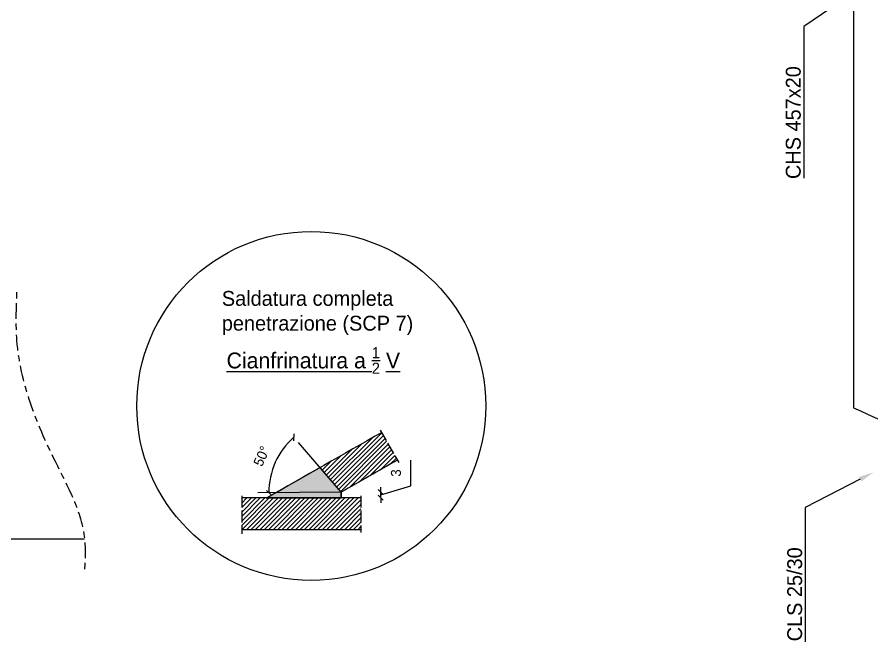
# Model space of a CAD drawing. Header units: millimetres. Extents: x -6949 to 549764, y -83146 to 127128.
# Drawn here: x 50613 to 51475, y -47317 to -46687 of the extents above; entities that cross this region are included whole.
import ezdxf
from ezdxf import colors
from ezdxf.entities.mleader import LeaderData, LeaderLine
from ezdxf.math import Vec2, Vec3

# ---------------------------------------------------------------- set-up
doc = ezdxf.new("R2010")
doc.units = ezdxf.units.MM
doc.linetypes.add('ACAD_ISO02W100', pattern=[15, 12, -3])
doc.linetypes.add('Centro', pattern=[31.75, 6.35, -4.7625, 15.875, -4.7625])
for name, color, linetype, lineweight in [('LINEA DI SEZIONE', 1, 'Centro', 9), ('S-BEAM', 5, 'Continuous', 18), ('S-COLS', 7, 'Continuous', 18), ('sezione', 1, 'ACAD_ISO02W100', 20)]:
    doc.layers.add(name, color=color, linetype=linetype, lineweight=lineweight)
doc.layers.add('quote', color=7, linetype='Continuous', lineweight=5, true_color=0x383838)
doc.styles.get("Standard").update_dxf_attribs({"font": ''})
doc.styles.get('Standard').set_extended_font_data('Bahnschrift Light')
doc.dimstyles.new('per cianfrini', dxfattribs={"dimtxt": 10, "dimasz": 5, "dimexe": 0.18, "dimexo": 0.0625, "dimgap": 10, "dimtad": 2, "dimdec": 0, "dimlfac": 0.5, "dimzin": 0, "dimdsep": 46, "dimtxsty": 'Standard', "dimblk": 'OBLIQUE', "dimcen": 0, "dimse1": 1, "dimse2": 1, "dimadec": 0, "dimazin": 0, "dimtfac": 1, "dimtdec": 0, "dimtofl": 0, "dimtmove": 1, "dimatfit": 3, "dimfxl": 1, "dimtolj": 1, "dimtzin": 0, "dimarcsym": 1})

# ---------------------------------------------------------------- blocks, each defined once
blk = doc.blocks.new('_Oblique')
at = {"color": 0, "linetype": 'ByBlock', "lineweight": -2}
blk.add_line((-0.5, -0.5), (0.5, 0.5), dxfattribs=at)
blk = doc.blocks.new('*D1915')
at = {"layer": 'Defpoints', "color": 0, "transparency": 16777216}
for p in [(50940, -47165.74), (50940, -47171.53), (50979.77, -47165.74)]:
    blk.add_point(p, dxfattribs=at)
at = {"layer": 'quote', "color": 0, "lineweight": -2, "transparency": 16777216}
for p, q in [((51010.26, -47159.49), (51010.26, -47133.63)), ((50979.77, -47168.64), (51010.26, -47159.49)), ((50979.77, -47165.74), (50979.77, -47160.74)), ((50979.77, -47171.53), (50979.77, -47165.74)), ((50979.77, -47171.53), (50979.77, -47176.53))]:
    blk.add_line(p, q, dxfattribs=at)
at = {"layer": 'quote', "color": 0, "lineweight": -2, "transparency": 16777216, "xscale": 5, "yscale": 5, "zscale": 5}
for p, rotation in [((50979.77, -47165.74), 270), ((50979.77, -47171.53), 90)]:
    blk.add_blockref('_Oblique', p, dxfattribs=dict(at, rotation=rotation))
at = {"layer": 'quote', "color": 0, "transparency": 16777216, "insert": (50995.16, -47146.56), "char_height": 10, "attachment_point": 5, "rotation": 90}
blk.add_mtext('\\A1;3', dxfattribs=at)
blk = doc.blocks.new('*D1916')
at = {"layer": 'Defpoints', "color": 0, "transparency": 16777216}
for p in [(50896.85, -47115.83), (50878.57, -47126.52), (50855.79, -47166.71), (50940, -47165.74), (50940, -47165.74)]:
    blk.add_point(p, dxfattribs=at)
at = {"layer": 'quote', "color": 0, "lineweight": -2, "transparency": 16777216}
blk.add_arc((50940, -47165.74), 72.89, 130.84073, 180.65863, dxfattribs=at)
at = {"layer": 'quote', "color": 0, "lineweight": -2, "transparency": 16777216, "xscale": 5, "yscale": 5, "zscale": 5}
for p, rotation in [((50892.34, -47110.6), 40.84072805850069), ((50867.12, -47166.58), 270.6586307601048)]:
    blk.add_blockref('_Oblique', p, dxfattribs=dict(at, rotation=rotation))
at = {"layer": 'quote', "color": 0, "transparency": 16777216, "insert": (50859.77, -47129.6), "char_height": 10, "attachment_point": 5, "rotation": 65.74968}
blk.add_mtext('\\A1;50°', dxfattribs=at)

msp = doc.modelspace()

# ---------------------------------------------------------------- hatches: boundary and pattern name
at = {"layer": 'quote', "true_color": 0xc7c8ca}
h = msp.add_hatch(dxfattribs=at)
h.set_pattern_fill('ANSI31', color=9)
h.paths.add_polyline_path([(50996.53, -47133.66), (50980.79, -47105.8, 0.001141), (50918.67, -47141.07), (50940, -47165.74, -0.00104)])
at = {"layer": 'quote'}
h = msp.add_hatch(color=0, dxfattribs=at)
h.dxf.hatch_style = 1
h.paths.add_polyline_path([(50918.67, -47141.07), (50874.33, -47166.5), (50939.93, -47165.74)])
h.paths.add_polyline_path([(50939.93, -47165.74), (50874.33, -47166.5), (50865.18, -47171.74), (50940, -47171.53)])
at = {"layer": 'quote', "true_color": 0xc7c8ca}
h = msp.add_hatch(dxfattribs=at)
h.set_pattern_fill('ANSI31', color=9)
h.set_pattern_definition([(45, (38897.7018, -635.0543), (-2.24506403, 2.24506403), [])])
h.paths.add_polyline_path([(50959.76, -47203.74), (50959.76, -47171.74), (50839.69, -47171.74), (50839.69, -47203.74)])

# ---------------------------------------------------------------- linework, layer by layer
at = {"layer": 'LINEA DI SEZIONE'}
msp.add_spline([(50612.88, -46964.31), (50612.88, -47013.11), (50651.58, -47134.64), (50681.34, -47213.11), (50681.34, -47243.91)], degree=3, dxfattribs=at)
at = {"layer": 'quote'}
for points in [[(50940, -47165.74), (50940, -47165.74), (50896.85, -47115.83)], [(50865.18, -47171.74), (50940, -47171.53), (50939.93, -47165.74), (50918.67, -47141.07), (50865.18, -47171.74)], [(50940, -47165.74), (50940, -47165.74), (50855.79, -47166.71)], [(50940, -47165.74), (50940, -47171.53)]]:
    msp.add_lwpolyline(points, dxfattribs=at)
msp.add_circle((50909.83, -47078.98), 175.87, dxfattribs=at)
at = {"layer": 'S-BEAM'}
for points in [[(50959.76, -47171.74), (50839.69, -47171.74)], [(50959.76, -47203.74), (50839.69, -47203.74)], [(50681.34, -47213.11), (49988, -47213.11)]]:
    msp.add_lwpolyline(points, dxfattribs=at)
for radius, end in [(15655.21, 119.947251), (15623.21, 119.695454)]:
    msp.add_arc((58679.58, -60737.17), radius, 119.457085, end, dxfattribs=at)
at = {"layer": 'S-COLS'}
msp.add_lwpolyline([(51456.29, -46460.14), (51456.29, -47080.74)], dxfattribs=at)
msp.add_spline([(51456.29, -47080.74), (51570.29, -47117.55), (51822.48, -47052.13), (51913.29, -47080.74)], degree=3, dxfattribs=at)
at = {"layer": 'sezione'}
for points in [[(50979.37, -47103.28), (50997.91, -47136.11)], [(50839.69, -47169.5), (50839.69, -47207.78)], [(50959.76, -47169.5), (50959.76, -47206.42)]]:
    msp.add_lwpolyline(points, dxfattribs=at)

# ---------------------------------------------------------------- texts
at = {"layer": 'quote', "color": 0, "insert": (50819.67, -46963.08), "char_height": 15, "attachment_point": 1}
msp.add_mtext_dynamic_manual_height_columns('Saldatura completa penetrazione (SCP 7)', width=279.735, gutter_width=1, heights=[0], dxfattribs=at)
at = {"layer": 'quote', "insert": (50820.23, -47019.71), "char_height": 16, "attachment_point": 1}
msp.add_mtext_dynamic_manual_height_columns('\\A1;\\pxqc;{\\LCianfrinatura a \\H0.7x;\\S1/2;\\H1.42857x; V}', width=183.3116, gutter_width=2, heights=[60.48], dxfattribs=at)

# ---------------------------------------------------------------- dimensions: what is measured, and where the dimension line sits
at = {"layer": 'quote'}
dim = msp.add_angular_dim_2l(base=(50878.57, -47126.52), line1=((50940, -47165.74), (50855.79, -47166.71)), line2=((50940, -47165.74), (50896.85, -47115.83)), dimstyle='per cianfrini', dxfattribs=at)
dim.commit()
dim.dimension.update_dxf_attribs({"geometry": '*D1916', "text_midpoint": (50859.77, -47129.6)})
dim = msp.add_linear_dim(base=(50979.77, -47165.74), p1=(50940, -47171.53), p2=(50940, -47165.74), angle=90, dimstyle='per cianfrini', dxfattribs=at)
dim.commit()
dim.dimension.update_dxf_attribs({"geometry": '*D1915', "text_midpoint": (50995.16, -47149.49)})

# ---------------------------------------------------------------- leaders
ml = msp.add_multileader_mtext('Standard', dxfattribs=at)
ml.set_content('CHS 457x20', color=256)
ml.set_leader_properties()
ml.build(insert=Vec2(0, 0))
ml.multileader.update_dxf_attribs({"text_left_attachment_type": 5, "text_right_attachment_type": 6, "dogleg_length": 30, "arrow_head_size": 15})
ctx = ml.context
ctx.base_point, ctx.char_height, ctx.arrow_head_size, ctx.landing_gap_size, ctx.plane_origin, ctx.plane_x_axis, ctx.plane_y_axis = Vec3(51406.21, -46855.14), 15, 15, 10, Vec3(51480.04, -46645.1), Vec3(0, 1), Vec3(-1, 0)
ctx.left_attachment, ctx.right_attachment, ctx.text_align_type = 5, 6, 2
notes = []
notes.append((ctx, [(0, (1, 1, 0), (51406.02, -46696.55), (0, -1), 30, [(0, [(51456.29, -46662.64)], 0, [])])]))
ctx.mtext.insert, ctx.mtext.text_direction, ctx.mtext.rotation, ctx.mtext.alignment, ctx.mtext.flow_direction = Vec3(51388.02, -46736.55), Vec3(0, 1), 1.570796, 3, 5
ml = msp.add_multileader_mtext('Standard', dxfattribs=at)
ml.set_content('CLS 25/30', color=256)
ml.set_leader_properties()
ml.build(insert=Vec2(0, 0))
ml.multileader.update_dxf_attribs({"text_left_attachment_type": 5, "text_right_attachment_type": 6, "dogleg_length": 30, "arrow_head_size": 15})
ctx = ml.context
ctx.base_point, ctx.char_height, ctx.arrow_head_size, ctx.landing_gap_size, ctx.plane_origin, ctx.plane_x_axis, ctx.plane_y_axis = Vec3(51409.21, -47323.41), 15, 15, 10, Vec3(51500.04, -47128.37), Vec3(0, 1), Vec3(-1, 0)
ctx.left_attachment, ctx.right_attachment, ctx.text_align_type = 5, 6, 2
notes.append((ctx, [(0, (1, 1, 0), (51407.43, -47181.46), (0, -1), 30, [(0, [(51476.29, -47145.91)], 0, [])])]))
ctx.mtext.insert, ctx.mtext.text_direction, ctx.mtext.rotation, ctx.mtext.alignment, ctx.mtext.flow_direction = Vec3(51389.43, -47221.46), Vec3(0, 1), 1.570796, 3, 5
for ctx, leaders in notes:
    for number, flags, end, landing, length, lines in leaders:
        leader = LeaderData()
        leader.index, (leader.has_last_leader_line, leader.has_dogleg_vector, leader.attachment_direction) = number, flags
        leader.last_leader_point, leader.dogleg_vector, leader.dogleg_length = Vec3(end), Vec3(landing), length
        for number, points, colour, breaks in lines:
            line = LeaderLine()
            line.index, line.vertices, line.color, line.breaks = number, Vec3.list(points), colors.encode_raw_color(colour), breaks
            leader.lines.append(line)
        ctx.leaders.append(leader)

doc.saveas('drawing.dxf')
